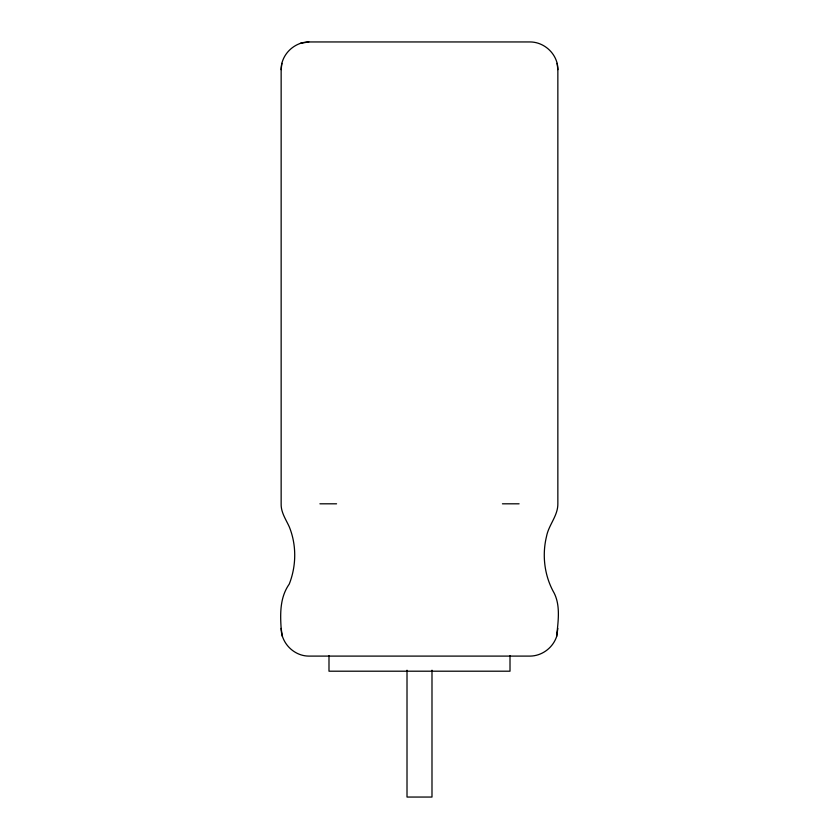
<?xml version="1.0" encoding="UTF-8"?>
<svg xmlns="http://www.w3.org/2000/svg" width="839" height="839" viewBox="0 0 839 839"><rect width="100%" height="100%" fill="white"/><g stroke="black" fill="none" stroke-linecap="round" stroke-linejoin="round"><path stroke-width="1.26" d="M281.149 69.637C280.939 54.776 294.101 42.013 308.825 41.95L530.175 41.95C544.899 42.013 558.061 54.776 557.851 69.637L557.851 503.809C557.987 515.754 548.685 524.92 546.535 536.362C541.868 555.387 544.459 576.12 554.212 593.173C560.767 606.461 557.956 622.297 556.645 636.486C552.911 647.781 542.099 655.92 530.175 656.098L308.825 656.098C294.028 656.056 281.201 643.198 281.149 628.411C280.121 613.089 280.027 597.2 289.235 584.112C296.419 565.885 296.66 544.983 289.256 526.777C285.91 519.404 280.845 512.262 281.149 503.809L281.149 69.637L281.873 63.355M556.645 636.486L557.851 628.411M300.247 43.313L308.825 41.95M319.911 503.809L336.565 503.809M502.435 503.809L519.089 503.809M281.149 628.411L282.355 636.486M557.127 63.355L557.851 69.637M510.007 655.71L510.007 671.2L328.993 671.2L328.993 655.71M431.991 670.214L431.991 797.05L407.009 797.05L407.009 670.214"/></g></svg>
